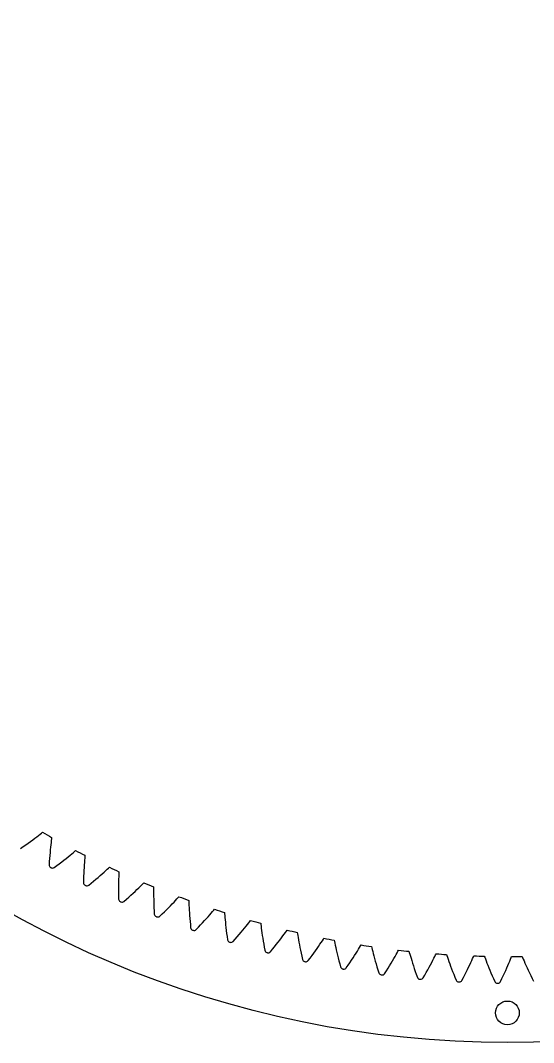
# Model space of a CAD drawing. Header units: millimetres. Extents: x -107 to 107, y -107 to 107.
# Drawn here: x -51.2 to 2.8, y -107.1 to 0.6 of the extents above; entities that cross this region are included whole.
import ezdxf

# ---------------------------------------------------------------- set-up
doc = ezdxf.new("R2010")
doc.units = ezdxf.units.MM

msp = doc.modelspace()

# ---------------------------------------------------------------- linework, layer by layer
at = {"layer": 'holes'}
msp.add_circle((0, -103.954107), 1.25, dxfattribs=at)
at = {"layer": 'outer'}
msp.add_circle((0, 0), 107.079107, dxfattribs=at)
at = {"layer": 'output_ring'}
for p, q in [((-49.156417, -85.131882), (-49.010941, -85.018371)), ((-49.010941, -85.018371), (-48.911931, -84.94044)), ((-50.687957, -86.261364), (-50.429095, -86.078303)), ((-50.429095, -86.078303), (-50.181834, -85.900607)), ((-50.181834, -85.900607), (-49.946889, -85.729105)), ((-49.946889, -85.729105), (-49.725206, -85.56483)), ((-49.725206, -85.56483), (-49.51809, -85.409129)), ((-49.51809, -85.409129), (-49.32746, -85.263865)), ((-49.32746, -85.263865), (-49.156417, -85.131882)), ((-48.01921, -86.007445), (-48.046482, -86.245557)), ((-47.993327, -85.792956), (-48.01921, -86.007445)), ((-47.970233, -85.609886), (-47.993327, -85.792956)), ((-47.953934, -85.484943), (-47.970233, -85.609886)), ((-51.237977, -86.641176), (-50.957864, -86.449105)), ((-50.957864, -86.449105), (-50.687957, -86.261364)), ((-48.129147, -87.067307), (-48.15531, -87.37067)), ((-48.102005, -86.777695), (-48.129147, -87.067307)), ((-48.074287, -86.503174), (-48.102005, -86.777695)), ((-48.046482, -86.245557), (-48.074287, -86.503174)), ((-45.831571, -87.192845), (-45.666017, -87.054039)), ((-45.666017, -87.054039), (-45.52526, -86.934725)), ((-45.52526, -86.934725), (-45.42949, -86.852845)), ((-48.20335, -88.014707), (-48.225055, -88.353651)), ((-48.180146, -87.686746), (-48.20335, -88.014707)), ((-48.15531, -87.37067), (-48.180146, -87.686746)), ((-47.412602, -88.443184), (-47.150525, -88.244659)), ((-47.150525, -88.244659), (-46.899294, -88.051258)), ((-46.899294, -88.051258), (-46.659438, -87.863688)), ((-46.659438, -87.863688), (-46.431636, -87.682805)), ((-46.431636, -87.682805), (-46.216792, -87.509681)), ((-46.216792, -87.509681), (-46.016157, -87.345715)), ((-46.016157, -87.345715), (-45.831571, -87.192845)), ((-44.511861, -88.121818), (-44.529203, -88.38035)), ((-44.494261, -87.882796), (-44.511861, -88.121818)), ((-44.477091, -87.667435), (-44.494261, -87.882796)), ((-44.461435, -87.483579), (-44.477091, -87.667435)), ((-44.450213, -87.358078), (-44.461435, -87.483579)), ((-47.684701, -88.646449), (-47.412602, -88.443184)), ((-44.575003, -89.250417), (-44.58701, -89.56724)), ((-44.561156, -88.946243), (-44.575003, -89.250417)), ((-44.545773, -88.655768), (-44.561156, -88.946243)), ((-44.529203, -88.38035), (-44.545773, -88.655768)), ((-42.840096, -89.492443), (-42.632445, -89.310755)), ((-42.632445, -89.310755), (-42.438619, -89.138792)), ((-42.438619, -89.138792), (-42.26038, -88.978567)), ((-42.26038, -88.978567), (-42.100587, -88.833166)), ((-42.100587, -88.833166), (-41.964781, -88.708246)), ((-41.964781, -88.708246), (-41.872407, -88.622552)), ((-40.879587, -89.213537), (-40.88778, -89.397876)), ((-40.873461, -89.087684), (-40.879587, -89.213537)), ((-44.596905, -89.895871), (-44.604855, -90.235417)), ((-44.58701, -89.56724), (-44.596905, -89.895871)), ((-44.05308, -90.506076), (-43.789442, -90.291951)), ((-43.789442, -90.291951), (-43.535625, -90.082969)), ((-43.535625, -90.082969), (-43.292438, -89.879545)), ((-43.292438, -89.879545), (-43.060381, -89.682408)), ((-43.060381, -89.682408), (-42.840096, -89.492443)), ((-40.916352, -90.388181), (-40.919951, -90.67904)), ((-40.910958, -90.112318), (-40.916352, -90.388181)), ((-40.904107, -89.853295), (-40.910958, -90.112318)), ((-40.896207, -89.613756), (-40.904107, -89.853295)), ((-40.88778, -89.397876), (-40.896207, -89.613756)), ((-38.465986, -90.46634), (-38.335354, -90.33602)), ((-38.335354, -90.33602), (-38.246529, -90.246653)), ((-40.919951, -90.67904), (-40.92146, -90.983526)), ((-40.92146, -90.983526), (-40.920617, -91.300575)), ((-40.920617, -91.300575), (-40.917186, -91.629337)), ((-39.614453, -91.56016), (-39.390575, -91.353781)), ((-39.390575, -91.353781), (-39.17817, -91.155044)), ((-39.17817, -91.155044), (-38.978052, -90.96509)), ((-38.978052, -90.96509), (-38.791354, -90.785414)), ((-38.791354, -90.785414), (-38.619755, -90.618097)), ((-38.619755, -90.618097), (-38.465986, -90.46634)), ((-37.230575, -90.796917), (-37.23129, -90.981437)), ((-37.23129, -90.981437), (-37.230962, -91.197481)), ((-37.230962, -91.197481), (-37.229148, -91.437143)), ((-37.229553, -90.67092), (-37.230575, -90.796917)), ((-37.229148, -91.437143), (-37.225496, -91.696231)), ((-40.917186, -91.629337), (-40.91137, -91.968926)), ((-40.349079, -92.217002), (-40.094335, -91.992369)), ((-40.094335, -91.992369), (-39.849196, -91.773272)), ((-39.849196, -91.773272), (-39.614453, -91.56016)), ((-37.225496, -91.696231), (-37.219706, -91.972086)), ((-37.219706, -91.972086), (-37.211515, -92.262852)), ((-37.211515, -92.262852), (-37.200683, -92.567149)), ((-35.451875, -92.667879), (-35.259619, -92.469971)), ((-35.259619, -92.469971), (-35.080356, -92.282876)), ((-35.080356, -92.282876), (-34.915678, -92.108743)), ((-34.915678, -92.108743), (-34.768185, -91.950878)), ((-34.768185, -91.950878), (-34.642943, -91.815371)), ((-34.642943, -91.815371), (-34.557812, -91.722478)), ((-33.524478, -92.105183), (-33.520392, -92.231118)), ((-33.520392, -92.231118), (-33.513629, -92.415515)), ((-33.513629, -92.415515), (-33.504546, -92.631368)), ((-37.200683, -92.567149), (-37.186992, -92.883904)), ((-37.186992, -92.883904), (-37.170241, -93.212257)), ((-37.170241, -93.212257), (-37.150667, -93.551331)), ((-36.578785, -93.776415), (-36.333354, -93.541643)), ((-36.333354, -93.541643), (-36.097295, -93.312792)), ((-36.097295, -93.312792), (-35.871381, -93.090342)), ((-35.871381, -93.090342), (-35.656051, -92.87506)), ((-35.656051, -92.87506), (-35.451875, -92.667879)), ((-33.504546, -92.631368), (-33.493021, -92.87076)), ((-33.493021, -92.87076), (-33.478872, -93.129487)), ((-33.478872, -93.129487), (-33.461908, -93.404881)), ((-33.461908, -93.404881), (-33.44194, -93.695077)), ((-31.483254, -93.822923), (-31.31172, -93.628717)), ((-31.31172, -93.628717), (-31.154235, -93.448053)), ((-31.154235, -93.448053), (-31.013261, -93.284342)), ((-31.013261, -93.284342), (-30.893612, -93.14387)), ((-30.893612, -93.14387), (-30.812316, -93.047603)), ((-29.764321, -93.388117), (-29.755136, -93.513784)), ((-29.755136, -93.513784), (-29.740905, -93.697755)), ((-33.44194, -93.695077), (-33.418785, -93.998684)), ((-33.418785, -93.998684), (-33.392269, -94.314624)), ((-33.392269, -94.314624), (-33.362225, -94.642028)), ((-33.362225, -94.642028), (-33.328926, -94.980031)), ((-32.512677, -94.937229), (-32.286086, -94.699)), ((-32.286086, -94.699), (-32.069373, -94.467577)), ((-32.069373, -94.467577), (-31.862944, -94.243745)), ((-31.862944, -94.243745), (-31.667332, -94.02846)), ((-31.667332, -94.02846), (-31.483254, -93.822923)), ((-29.740905, -93.697755), (-29.723082, -93.913063)), ((-29.723082, -93.913063), (-29.701865, -94.151791)), ((-29.701865, -94.151791), (-29.677243, -94.409732)), ((-29.677243, -94.409732), (-29.649133, -94.684212)), ((-29.649133, -94.684212), (-29.617421, -94.97336)), ((-27.49164, -94.820727), (-27.341605, -94.633829)), ((-27.341605, -94.633829), (-27.207381, -94.464539)), ((-27.207381, -94.464539), (-27.093524, -94.319334)), ((-27.093524, -94.319334), (-27.016196, -94.219852)), ((-25.955263, -94.517615), (-25.940992, -94.642806)), ((-25.940992, -94.642806), (-25.919318, -94.82605)), ((-32.748392, -95.181755), (-32.512677, -94.937229)), ((-29.617421, -94.97336), (-29.581981, -95.27578)), ((-29.581981, -95.27578), (-29.542683, -95.590386)), ((-29.542683, -95.590386), (-29.499395, -95.916304)), ((-28.421832, -95.929617), (-28.214675, -95.689602)), ((-28.214675, -95.689602), (-28.017486, -95.457589)), ((-28.017486, -95.457589), (-27.830759, -95.234553)), ((-27.830759, -95.234553), (-27.655162, -95.021725)), ((-27.655162, -95.021725), (-27.49164, -94.820727)), ((-25.919318, -94.82605), (-25.892784, -95.040459)), ((-25.892784, -95.040459), (-25.861909, -95.278131)), ((-25.861909, -95.278131), (-25.826854, -95.534862)), ((-25.826854, -95.534862), (-25.787643, -95.807978)), ((-23.626391, -95.856946), (-23.484053, -95.664122)), ((-23.484053, -95.664122), (-23.3568, -95.489532)), ((-23.3568, -95.489532), (-23.248921, -95.339832)), ((-23.248921, -95.339832), (-23.175688, -95.237297)), ((-22.103559, -95.491821), (-22.084227, -95.616331)), ((-22.084227, -95.616331), (-22.055144, -95.798546)), ((-29.499395, -95.916304), (-29.452426, -96.252679)), ((-28.864194, -96.43071), (-28.638582, -96.176833)), ((-28.638582, -96.176833), (-28.421832, -95.929617)), ((-25.787643, -95.807978), (-25.744239, -96.095603)), ((-25.744239, -96.095603), (-25.696573, -96.396338)), ((-25.696573, -96.396338), (-25.644558, -96.709093)), ((-25.644558, -96.709093), (-25.588097, -97.032989)), ((-24.51088, -97.002622), (-24.31362, -96.754409)), ((-24.31362, -96.754409), (-24.125996, -96.514595)), ((-24.125996, -96.514595), (-23.948461, -96.284175)), ((-23.948461, -96.284175), (-23.781633, -96.064406)), ((-23.781633, -96.064406), (-23.626391, -95.856946)), ((-22.055144, -95.798546), (-22.019943, -96.011703)), ((-22.019943, -96.011703), (-21.979462, -96.247929)), ((-21.979462, -96.247929), (-21.934032, -96.503028)), ((-21.934032, -96.503028), (-21.883785, -96.774331)), ((-21.883785, -96.774331), (-21.828761, -97.059961)), ((-19.869031, -96.949254), (-19.722324, -96.735673)), ((-19.722324, -96.735673), (-19.587917, -96.537239)), ((-19.587917, -96.537239), (-19.467844, -96.357635)), ((-19.467844, -96.357635), (-19.36612, -96.203686)), ((-19.36612, -96.203686), (-19.297103, -96.098268)), ((-18.21554, -96.309134), (-18.191178, -96.432758)), ((-18.191178, -96.432758), (-18.154735, -96.613645)), ((-18.154735, -96.613645), (-18.110924, -96.8252)), ((-18.110924, -96.8252), (-18.060903, -97.059592)), ((-15.451501, -96.909478), (-15.386812, -96.80135)), ((-25.588097, -97.032989), (-25.527535, -97.367184)), ((-24.932572, -97.521231), (-24.717433, -97.258419)), ((-24.717433, -97.258419), (-24.51088, -97.002622)), ((-21.828761, -97.059961), (-21.768946, -97.358517)), ((-21.768946, -97.358517), (-21.704299, -97.668907)), ((-21.704299, -97.668907), (-21.634759, -97.990249)), ((-20.755674, -98.18021), (-20.559657, -97.916252)), ((-20.559657, -97.916252), (-20.372618, -97.660249)), ((-20.372618, -97.660249), (-20.194867, -97.413028)), ((-20.194867, -97.413028), (-20.026815, -97.175603)), ((-20.026815, -97.175603), (-19.869031, -96.949254)), ((-18.060903, -97.059592), (-18.005172, -97.312641)), ((-18.005172, -97.312641), (-17.943972, -97.581684)), ((-17.943972, -97.581684), (-17.877417, -97.864849)), ((-17.877417, -97.864849), (-17.805553, -98.160736)), ((-16.230557, -98.151412), (-16.072266, -97.907372)), ((-16.072266, -97.907372), (-15.923784, -97.674814)), ((-15.923784, -97.674814), (-15.785853, -97.455464)), ((-15.785853, -97.455464), (-15.659598, -97.251746)), ((-15.659598, -97.251746), (-15.546903, -97.067423)), ((-15.546903, -97.067423), (-15.451501, -96.909478)), ((-14.297593, -96.968212), (-14.26824, -97.090747)), ((-14.26824, -97.090747), (-14.224497, -97.270008)), ((-14.224497, -97.270008), (-14.172149, -97.479614)), ((-14.172149, -97.479614), (-14.11267, -97.711786)), ((-14.11267, -97.711786), (-14.04673, -97.962368)), ((-11.823445, -98.015135), (-11.705551, -97.806468)), ((-11.705551, -97.806468), (-11.600417, -97.617729)), ((-11.600417, -97.617729), (-11.511495, -97.456048)), ((-11.511495, -97.456048), (-11.451241, -97.345387)), ((-10.356154, -97.467971), (-10.32186, -97.589216)), ((-10.32186, -97.589216), (-10.270888, -97.766557)), ((-10.270888, -97.766557), (-10.210089, -97.97387)), ((-7.634873, -98.00765), (-7.552576, -97.842498)), ((-7.552576, -97.842498), (-7.496856, -97.729486)), ((-6.397701, -97.80759), (-6.358521, -97.927346)), ((-6.358521, -97.927346), (-6.300404, -98.102475)), ((-21.634759, -97.990249), (-21.560703, -98.321715)), ((-20.959985, -98.451524), (-20.755674, -98.18021)), ((-17.805553, -98.160736), (-17.72838, -98.468251)), ((-17.72838, -98.468251), (-17.645874, -98.786511)), ((-17.645874, -98.786511), (-17.558446, -99.114704)), ((-16.952962, -99.220062), (-16.759814, -98.940691)), ((-16.759814, -98.940691), (-16.574654, -98.669006)), ((-16.574654, -98.669006), (-16.398144, -98.405634)), ((-16.398144, -98.405634), (-16.230557, -98.151412)), ((-14.04673, -97.962368), (-13.974677, -98.22871)), ((-13.974677, -98.22871), (-13.896701, -98.508946)), ((-13.896701, -98.508946), (-13.812905, -98.801678)), ((-13.812905, -98.801678), (-13.723333, -99.105812)), ((-12.56242, -99.259647), (-12.396728, -98.989338)), ((-12.396728, -98.989338), (-12.239581, -98.728534)), ((-12.239581, -98.728534), (-12.09131, -98.478279)), ((-12.09131, -98.478279), (-11.952374, -98.239895)), ((-11.952374, -98.239895), (-11.823445, -98.015135)), ((-10.210089, -97.97387), (-10.14125, -98.20344)), ((-10.14125, -98.20344), (-10.065209, -98.451144)), ((-10.065209, -98.451144), (-9.982421, -98.714348)), ((-9.982421, -98.714348), (-9.893153, -98.991193)), ((-9.893153, -98.991193), (-9.797563, -99.280288)), ((-8.228495, -99.143445), (-8.090487, -98.887386)), ((-8.090487, -98.887386), (-7.961327, -98.643568)), ((-7.961327, -98.643568), (-7.841612, -98.413768)), ((-7.841612, -98.413768), (-7.732271, -98.200494)), ((-7.732271, -98.200494), (-7.634873, -98.00765)), ((-6.300404, -98.102475), (-6.231253, -98.307154)), ((-6.231253, -98.307154), (-6.153168, -98.533746)), ((-6.153168, -98.533746), (-6.067151, -98.778165)), ((-6.067151, -98.778165), (-5.973765, -99.037797)), ((-4.076373, -99.134022), (-3.957199, -98.88517)), ((-3.957199, -98.88517), (-3.846896, -98.650707)), ((-3.846896, -98.650707), (-3.746287, -98.433177)), ((-3.746287, -98.433177), (-3.656784, -98.236545)), ((-3.656784, -98.236545), (-3.581247, -98.068193)), ((-3.581247, -98.068193), (-3.530154, -97.953016)), ((-2.428736, -97.986512), (-2.384735, -98.104581)), ((-2.384735, -98.104581), (-2.319569, -98.277212)), ((-2.319569, -98.277212), (-2.24218, -98.47892)), ((-2.24218, -98.47892), (-2.154976, -98.702161)), ((-2.154976, -98.702161), (-2.059124, -98.942894)), ((-2.059124, -98.942894), (-1.955293, -99.198528)), ((-0.05556, -99.217781), (0.05343, -98.964304)), ((0.05343, -98.964304), (0.154141, -98.725563)), ((0.154141, -98.725563), (0.245852, -98.504135)), ((0.245852, -98.504135), (0.327313, -98.304037)), ((0.327313, -98.304037), (0.395965, -98.132762)), ((0.395965, -98.132762), (0.442349, -98.015609)), ((1.544219, -98.004442), (1.592968, -98.120631)), ((1.592968, -98.120631), (1.665078, -98.290479)), ((1.665078, -98.290479), (1.750577, -98.488885)), ((1.750577, -98.488885), (1.846756, -98.708409)), ((1.846756, -98.708409), (1.952285, -98.94506)), ((1.952285, -98.94506), (2.066391, -99.196276)), ((-13.723333, -99.105812), (-13.627998, -99.420467)), ((-13.627998, -99.420467), (-13.527341, -99.744848)), ((-12.918084, -99.825581), (-12.736417, -99.538612)), ((-12.736417, -99.538612), (-12.56242, -99.259647)), ((-9.797563, -99.280288), (-9.695739, -99.580543)), ((-9.695739, -99.580543), (-9.587731, -99.891076)), ((-9.587731, -99.891076), (-9.474011, -100.211111)), ((-8.861983, -100.267088), (-8.692094, -99.972992)), ((-8.692094, -99.972992), (-8.529545, -99.687205)), ((-8.529545, -99.687205), (-8.374944, -99.410403)), ((-8.374944, -99.410403), (-8.228495, -99.143445)), ((-5.973765, -99.037797), (-5.873351, -99.310797)), ((-5.873351, -99.310797), (-5.766123, -99.595781)), ((-5.766123, -99.595781), (-5.652215, -99.891663)), ((-5.652215, -99.891663), (-5.531711, -100.197564)), ((-4.63349, -100.243116), (-4.482657, -99.950977)), ((-4.482657, -99.950977), (-4.339399, -99.668137)), ((-4.339399, -99.668137), (-4.20389, -99.395463)), ((-4.20389, -99.395463), (-4.076373, -99.134022)), ((-1.955293, -99.198528), (-1.843898, -99.467235)), ((-1.843898, -99.467235), (-1.725209, -99.747639)), ((-1.725209, -99.747639), (-1.599404, -100.038662)), ((-1.599404, -100.038662), (-1.466602, -100.339427)), ((-0.567274, -100.348542), (-0.428403, -100.050529)), ((-0.428403, -100.050529), (-0.296726, -99.762116)), ((-0.296726, -99.762116), (-0.172378, -99.484175)), ((-0.172378, -99.484175), (-0.05556, -99.217781)), ((2.066391, -99.196276), (2.188584, -99.460248)), ((2.188584, -99.460248), (2.318539, -99.735612)), ((2.318539, -99.735612), (2.456034, -100.021297)), ((2.456034, -100.021297), (2.600916, -100.316434)), ((-5.531711, -100.197564), (-5.405115, -100.512727)), ((-4.791321, -100.543855), (-4.63349, -100.243116)), ((-1.466602, -100.339427), (-1.327338, -100.649201)), ((-0.712787, -100.65543), (-0.567274, -100.348542)), ((2.600916, -100.316434), (2.752619, -100.620309))]:
    msp.add_line(p, q, dxfattribs=at)
for centre, radius, start, end in [((0, 0), 98.016607, 240.065028, 240.709165), ((0, 0), 98.016607, 242.387609, 243.031746), ((-47.925498, -88.36995), 0.3, 176.88564, 241.527784), ((0, 0), 100.829107, 241.527784, 241.568991), ((-47.86193, -88.404395), 0.3, 241.568991, 306.211134), ((0, 0), 98.016607, 244.71019, 245.354326), ((-44.304884, -90.239563), 0.3, 179.20822, 243.850364), ((0, 0), 98.016607, 247.03277, 247.676907), ((0, 0), 100.829107, 243.850364, 243.891571), ((-44.239972, -90.271403), 0.3, 243.891571, 308.533715), ((-40.611477, -91.960912), 0.3, 181.530801, 246.172945), ((0, 0), 100.829107, 246.172945, 246.214152), ((-40.545328, -91.990096), 0.3, 246.214152, 310.856296), ((0, 0), 98.016607, 249.355351, 249.999488), ((-36.851345, -93.53117), 0.3, 183.853382, 248.495526), ((0, 0), 98.016607, 251.677932, 252.322068), ((0, 0), 100.829107, 248.495526, 248.536732), ((-36.784069, -93.557649), 0.3, 248.536732, 313.178876), ((0, 0), 98.016607, 254.000512, 254.644649), ((-33.030667, -94.947756), 0.3, 186.175962, 250.818106), ((0, 0), 100.829107, 250.818106, 250.859313), ((-32.962373, -94.971487), 0.3, 250.859313, 315.501457), ((0, 0), 98.016607, 256.323093, 256.96723), ((-29.15572, -96.208344), 0.3, 188.498543, 253.140687), ((0, 0), 100.829107, 253.140687, 253.181894), ((-29.08652, -96.229287), 0.3, 253.181894, 317.824038), ((0, 0), 98.016607, 258.645674, 259.28981), ((0, 0), 98.016607, 260.968254, 261.612391), ((-25.23287, -97.310861), 0.3, 190.821124, 255.463268), ((0, 0), 100.829107, 255.463268, 255.504474), ((-25.162878, -97.328983), 0.3, 255.504474, 320.146618), ((0, 0), 98.016607, 263.290835, 263.934972), ((0, 0), 98.016607, 265.613416, 266.257552), ((-21.268562, -98.253497), 0.3, 193.143704, 257.785848), ((0, 0), 100.829107, 257.785848, 257.827055), ((-21.197893, -98.268768), 0.3, 257.827055, 322.469199), ((0, 0), 98.016607, 267.935996, 268.580133), ((0, 0), 98.016607, 270.258577, 270.902714), ((-17.26931, -99.034703), 0.3, 195.466285, 260.108429), ((0, 0), 100.829107, 260.108429, 260.149636), ((-17.19808, -99.047097), 0.3, 260.149636, 324.79178), ((-13.241685, -99.653195), 0.3, 197.788866, 262.431009), ((0, 0), 100.829107, 262.431009, 262.472216), ((-13.170011, -99.662692), 0.3, 262.472216, 327.11436), ((-9.192303, -100.107956), 0.3, 200.111446, 264.75359), ((0, 0), 100.829107, 264.75359, 264.794797), ((-9.120304, -100.114542), 0.3, 264.794797, 329.436941), ((-5.127819, -100.398241), 0.3, 202.434027, 267.076171), ((0, 0), 100.829107, 267.076171, 267.117378), ((-5.055612, -100.401903), 0.3, 267.117378, 331.759522), ((-1.05491, -100.523572), 0.3, 204.756608, 269.398751), ((0, 0), 100.829107, 269.398751, 269.439958), ((-0.982613, -100.524305), 0.3, 269.439958, 334.082102)]:
    msp.add_arc(centre, radius, start, end, dxfattribs=at)

doc.saveas('drawing.dxf')
